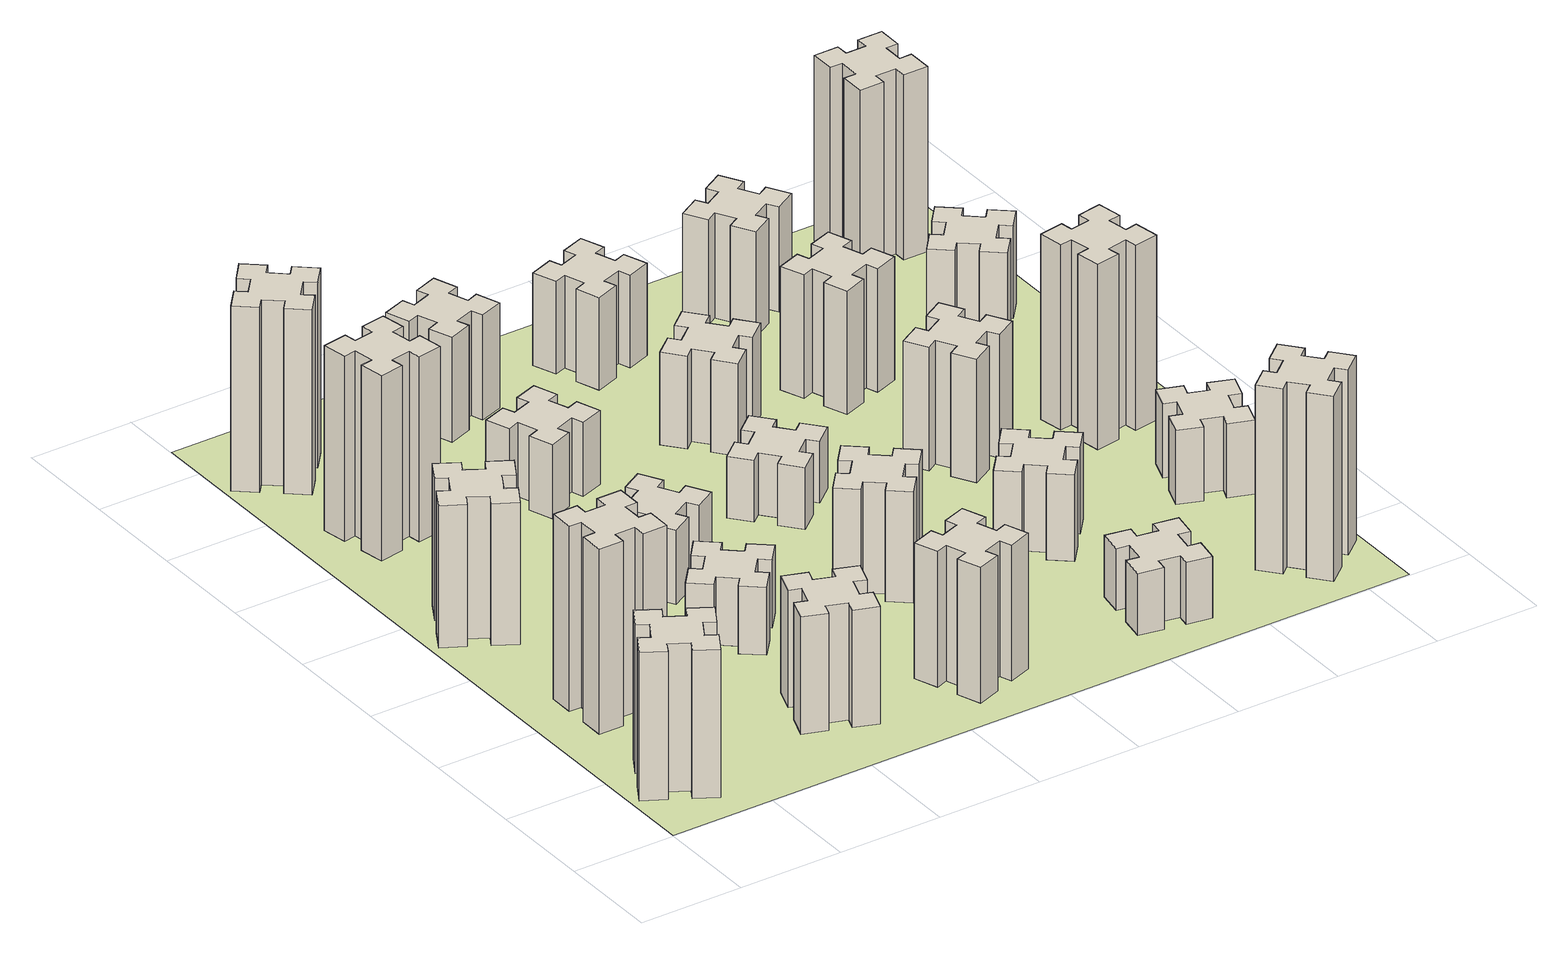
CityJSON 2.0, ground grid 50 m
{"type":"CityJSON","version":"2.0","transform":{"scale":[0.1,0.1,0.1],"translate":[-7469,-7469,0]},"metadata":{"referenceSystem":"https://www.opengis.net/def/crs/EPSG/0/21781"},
"CityObjects":{
"building1":{"type":"Building","attributes":{"class":"1000","function":"1000","usage":"1000","yearOfConstruction":2016,"roofType":"1000","measuredHeight":72,"storeysAboveGround":30,"storeysBelowGround":0},"geometry":[{"type":"Solid","lod":"1","boundaries":[[[[0,1,2,3,4,5,6,7,8,9,10,11,12,13,14,15,16,17,18,19]],[[17,16,20,21]],[[16,15,22,20]],[[15,14,23,22]],[[14,13,24,23]],[[13,12,25,24]],[[12,11,26,25]],[[11,10,27,26]],[[10,9,28,27]],[[9,8,29,28]],[[8,7,30,29]],[[7,6,31,30]],[[6,5,32,31]],[[5,4,33,32]],[[4,3,34,33]],[[3,2,35,34]],[[2,1,36,35]],[[1,0,37,36]],[[0,19,38,37]],[[19,18,39,38]],[[18,17,21,39]],[[24,25,26,27,28,29,30,31,32,33,34,35,36,37,38,39,21,20,22,23]]]]}]},
"building2":{"type":"Building","attributes":{"class":"1000","function":"1000","usage":"1000","yearOfConstruction":2016,"roofType":"1000","measuredHeight":90,"storeysAboveGround":30,"storeysBelowGround":0},"geometry":[{"type":"Solid","lod":"1","boundaries":[[[[40,41,42,43,44,45,46,47,48,49,50,51,52,53,54,55,56,57,58,59]],[[57,56,60,61]],[[56,55,62,60]],[[55,54,63,62]],[[54,53,64,63]],[[53,52,65,64]],[[52,51,66,65]],[[51,50,67,66]],[[50,49,68,67]],[[49,48,69,68]],[[48,47,70,69]],[[47,46,71,70]],[[46,45,72,71]],[[45,44,73,72]],[[44,43,74,73]],[[43,42,75,74]],[[42,41,76,75]],[[41,40,77,76]],[[40,59,78,77]],[[59,58,79,78]],[[58,57,61,79]],[[64,65,66,67,68,69,70,71,72,73,74,75,76,77,78,79,61,60,62,63]]]]}]},
"building3":{"type":"Building","attributes":{"class":"1000","function":"1000","usage":"1000","yearOfConstruction":2016,"roofType":"1000","measuredHeight":69,"storeysAboveGround":30,"storeysBelowGround":0},"geometry":[{"type":"Solid","lod":"1","boundaries":[[[[80,81,82,83,84,85,86,87,88,89,90,91,92,93,94,95,96,97,98,99]],[[97,96,100,101]],[[96,95,102,100]],[[95,94,103,102]],[[94,93,104,103]],[[93,92,105,104]],[[92,91,106,105]],[[91,90,107,106]],[[90,89,108,107]],[[89,88,109,108]],[[88,87,110,109]],[[87,86,111,110]],[[86,85,112,111]],[[85,84,113,112]],[[84,83,114,113]],[[83,82,115,114]],[[82,81,116,115]],[[81,80,117,116]],[[80,99,118,117]],[[99,98,119,118]],[[98,97,101,119]],[[104,105,106,107,108,109,110,111,112,113,114,115,116,117,118,119,101,100,102,103]]]]}]},
"building4":{"type":"Building","attributes":{"class":"1000","function":"1000","usage":"1000","yearOfConstruction":2016,"roofType":"1000","measuredHeight":90,"storeysAboveGround":30,"storeysBelowGround":0},"geometry":[{"type":"Solid","lod":"1","boundaries":[[[[120,121,122,123,124,125,126,127,128,129,130,131,132,133,134,135,136,137,138,139]],[[137,136,140,141]],[[136,135,142,140]],[[135,134,143,142]],[[134,133,144,143]],[[133,132,145,144]],[[132,131,146,145]],[[131,130,147,146]],[[130,129,148,147]],[[129,128,149,148]],[[128,127,150,149]],[[127,126,151,150]],[[126,125,152,151]],[[125,124,153,152]],[[124,123,154,153]],[[123,122,155,154]],[[122,121,156,155]],[[121,120,157,156]],[[120,139,158,157]],[[139,138,159,158]],[[138,137,141,159]],[[144,145,146,147,148,149,150,151,152,153,154,155,156,157,158,159,141,140,142,143]]]]}]},
"building5":{"type":"Building","attributes":{"class":"1000","function":"1000","usage":"1000","yearOfConstruction":2016,"roofType":"1000","measuredHeight":57,"storeysAboveGround":30,"storeysBelowGround":0},"geometry":[{"type":"Solid","lod":"1","boundaries":[[[[160,161,162,163,164,165,166,167,168,169,170,171,172,173,174,175,176,177,178,179]],[[177,176,180,181]],[[176,175,182,180]],[[175,174,183,182]],[[174,173,184,183]],[[173,172,185,184]],[[172,171,186,185]],[[171,170,187,186]],[[170,169,188,187]],[[169,168,189,188]],[[168,167,190,189]],[[167,166,191,190]],[[166,165,192,191]],[[165,164,193,192]],[[164,163,194,193]],[[163,162,195,194]],[[162,161,196,195]],[[161,160,197,196]],[[160,179,198,197]],[[179,178,199,198]],[[178,177,181,199]],[[184,185,186,187,188,189,190,191,192,193,194,195,196,197,198,199,181,180,182,183]]]]}]},
"building6":{"type":"Building","attributes":{"class":"1000","function":"1000","usage":"1000","yearOfConstruction":2016,"roofType":"1000","measuredHeight":90,"storeysAboveGround":30,"storeysBelowGround":0},"geometry":[{"type":"Solid","lod":"1","boundaries":[[[[200,201,202,203,204,205,206,207,208,209,210,211,212,213,214,215,216,217,218,219]],[[217,216,220,221]],[[216,215,222,220]],[[215,214,223,222]],[[214,213,224,223]],[[213,212,225,224]],[[212,211,226,225]],[[211,210,227,226]],[[210,209,228,227]],[[209,208,229,228]],[[208,207,230,229]],[[207,206,231,230]],[[206,205,232,231]],[[205,204,233,232]],[[204,203,234,233]],[[203,202,235,234]],[[202,201,236,235]],[[201,200,237,236]],[[200,219,238,237]],[[219,218,239,238]],[[218,217,221,239]],[[224,225,226,227,228,229,230,231,232,233,234,235,236,237,238,239,221,220,222,223]]]]}]},
"building7":{"type":"Building","attributes":{"class":"1000","function":"1000","usage":"1000","yearOfConstruction":2016,"roofType":"1000","measuredHeight":33,"storeysAboveGround":30,"storeysBelowGround":0},"geometry":[{"type":"Solid","lod":"1","boundaries":[[[[240,241,242,243,244,245,246,247,248,249,250,251,252,253,254,255,256,257,258,259]],[[257,256,260,261]],[[256,255,262,260]],[[255,254,263,262]],[[254,253,264,263]],[[253,252,265,264]],[[252,251,266,265]],[[251,250,267,266]],[[250,249,268,267]],[[249,248,269,268]],[[248,247,270,269]],[[247,246,271,270]],[[246,245,272,271]],[[245,244,273,272]],[[244,243,274,273]],[[243,242,275,274]],[[242,241,276,275]],[[241,240,277,276]],[[240,259,278,277]],[[259,258,279,278]],[[258,257,261,279]],[[264,265,266,267,268,269,270,271,272,273,274,275,276,277,278,279,261,260,262,263]]]]}]},
"building8":{"type":"Building","attributes":{"class":"1000","function":"1000","usage":"1000","yearOfConstruction":2016,"roofType":"1000","measuredHeight":36,"storeysAboveGround":30,"storeysBelowGround":0},"geometry":[{"type":"Solid","lod":"1","boundaries":[[[[280,281,282,283,284,285,286,287,288,289,290,291,292,293,294,295,296,297,298,299]],[[297,296,300,301]],[[296,295,302,300]],[[295,294,303,302]],[[294,293,304,303]],[[293,292,305,304]],[[292,291,306,305]],[[291,290,307,306]],[[290,289,308,307]],[[289,288,309,308]],[[288,287,310,309]],[[287,286,311,310]],[[286,285,312,311]],[[285,284,313,312]],[[284,283,314,313]],[[283,282,315,314]],[[282,281,316,315]],[[281,280,317,316]],[[280,299,318,317]],[[299,298,319,318]],[[298,297,301,319]],[[304,305,306,307,308,309,310,311,312,313,314,315,316,317,318,319,301,300,302,303]]]]}]},
"building9":{"type":"Building","attributes":{"class":"1000","function":"1000","usage":"1000","yearOfConstruction":2016,"roofType":"1000","measuredHeight":66,"storeysAboveGround":30,"storeysBelowGround":0},"geometry":[{"type":"Solid","lod":"1","boundaries":[[[[320,321,322,323,324,325,326,327,328,329,330,331,332,333,334,335,336,337,338,339]],[[337,336,340,341]],[[336,335,342,340]],[[335,334,343,342]],[[334,333,344,343]],[[333,332,345,344]],[[332,331,346,345]],[[331,330,347,346]],[[330,329,348,347]],[[329,328,349,348]],[[328,327,350,349]],[[327,326,351,350]],[[326,325,352,351]],[[325,324,353,352]],[[324,323,354,353]],[[323,322,355,354]],[[322,321,356,355]],[[321,320,357,356]],[[320,339,358,357]],[[339,338,359,358]],[[338,337,341,359]],[[344,345,346,347,348,349,350,351,352,353,354,355,356,357,358,359,341,340,342,343]]]]}]},
"building10":{"type":"Building","attributes":{"class":"1000","function":"1000","usage":"1000","yearOfConstruction":2016,"roofType":"1000","measuredHeight":36,"storeysAboveGround":30,"storeysBelowGround":0},"geometry":[{"type":"Solid","lod":"1","boundaries":[[[[360,361,362,363,364,365,366,367,368,369,370,371,372,373,374,375,376,377,378,379]],[[377,376,380,381]],[[376,375,382,380]],[[375,374,383,382]],[[374,373,384,383]],[[373,372,385,384]],[[372,371,386,385]],[[371,370,387,386]],[[370,369,388,387]],[[369,368,389,388]],[[368,367,390,389]],[[367,366,391,390]],[[366,365,392,391]],[[365,364,393,392]],[[364,363,394,393]],[[363,362,395,394]],[[362,361,396,395]],[[361,360,397,396]],[[360,379,398,397]],[[379,378,399,398]],[[378,377,381,399]],[[384,385,386,387,388,389,390,391,392,393,394,395,396,397,398,399,381,380,382,383]]]]}]},
"building11":{"type":"Building","attributes":{"class":"1000","function":"1000","usage":"1000","yearOfConstruction":2016,"roofType":"1000","measuredHeight":51,"storeysAboveGround":30,"storeysBelowGround":0},"geometry":[{"type":"Solid","lod":"1","boundaries":[[[[400,401,402,403,404,405,406,407,408,409,410,411,412,413,414,415,416,417,418,419]],[[417,416,420,421]],[[416,415,422,420]],[[415,414,423,422]],[[414,413,424,423]],[[413,412,425,424]],[[412,411,426,425]],[[411,410,427,426]],[[410,409,428,427]],[[409,408,429,428]],[[408,407,430,429]],[[407,406,431,430]],[[406,405,432,431]],[[405,404,433,432]],[[404,403,434,433]],[[403,402,435,434]],[[402,401,436,435]],[[401,400,437,436]],[[400,419,438,437]],[[419,418,439,438]],[[418,417,421,439]],[[424,425,426,427,428,429,430,431,432,433,434,435,436,437,438,439,421,420,422,423]]]]}]},
"building12":{"type":"Building","attributes":{"class":"1000","function":"1000","usage":"1000","yearOfConstruction":2016,"roofType":"1000","measuredHeight":54,"storeysAboveGround":30,"storeysBelowGround":0},"geometry":[{"type":"Solid","lod":"1","boundaries":[[[[440,441,442,443,444,445,446,447,448,449,450,451,452,453,454,455,456,457,458,459]],[[457,456,460,461]],[[456,455,462,460]],[[455,454,463,462]],[[454,453,464,463]],[[453,452,465,464]],[[452,451,466,465]],[[451,450,467,466]],[[450,449,468,467]],[[449,448,469,468]],[[448,447,470,469]],[[447,446,471,470]],[[446,445,472,471]],[[445,444,473,472]],[[444,443,474,473]],[[443,442,475,474]],[[442,441,476,475]],[[441,440,477,476]],[[440,459,478,477]],[[459,458,479,478]],[[458,457,461,479]],[[464,465,466,467,468,469,470,471,472,473,474,475,476,477,478,479,461,460,462,463]]]]}]},
"building13":{"type":"Building","attributes":{"class":"1000","function":"1000","usage":"1000","yearOfConstruction":2016,"roofType":"1000","measuredHeight":30,"storeysAboveGround":30,"storeysBelowGround":0},"geometry":[{"type":"Solid","lod":"1","boundaries":[[[[480,481,482,483,484,485,486,487,488,489,490,491,492,493,494,495,496,497,498,499]],[[497,496,500,501]],[[496,495,502,500]],[[495,494,503,502]],[[494,493,504,503]],[[493,492,505,504]],[[492,491,506,505]],[[491,490,507,506]],[[490,489,508,507]],[[489,488,509,508]],[[488,487,510,509]],[[487,486,511,510]],[[486,485,512,511]],[[485,484,513,512]],[[484,483,514,513]],[[483,482,515,514]],[[482,481,516,515]],[[481,480,517,516]],[[480,499,518,517]],[[499,498,519,518]],[[498,497,501,519]],[[504,505,506,507,508,509,510,511,512,513,514,515,516,517,518,519,501,500,502,503]]]]}]},
"building14":{"type":"Building","attributes":{"class":"1000","function":"1000","usage":"1000","yearOfConstruction":2016,"roofType":"1000","measuredHeight":45,"storeysAboveGround":30,"storeysBelowGround":0},"geometry":[{"type":"Solid","lod":"1","boundaries":[[[[520,521,522,523,524,525,526,527,528,529,530,531,532,533,534,535,536,537,538,539]],[[537,536,540,541]],[[536,535,542,540]],[[535,534,543,542]],[[534,533,544,543]],[[533,532,545,544]],[[532,531,546,545]],[[531,530,547,546]],[[530,529,548,547]],[[529,528,549,548]],[[528,527,550,549]],[[527,526,551,550]],[[526,525,552,551]],[[525,524,553,552]],[[524,523,554,553]],[[523,522,555,554]],[[522,521,556,555]],[[521,520,557,556]],[[520,539,558,557]],[[539,538,559,558]],[[538,537,541,559]],[[544,545,546,547,548,549,550,551,552,553,554,555,556,557,558,559,541,540,542,543]]]]}]},
"building15":{"type":"Building","attributes":{"class":"1000","function":"1000","usage":"1000","yearOfConstruction":2016,"roofType":"1000","measuredHeight":30,"storeysAboveGround":30,"storeysBelowGround":0},"geometry":[{"type":"Solid","lod":"1","boundaries":[[[[560,561,562,563,564,565,566,567,568,569,570,571,572,573,574,575,576,577,578,579]],[[577,576,580,581]],[[576,575,582,580]],[[575,574,583,582]],[[574,573,584,583]],[[573,572,585,584]],[[572,571,586,585]],[[571,570,587,586]],[[570,569,588,587]],[[569,568,589,588]],[[568,567,590,589]],[[567,566,591,590]],[[566,565,592,591]],[[565,564,593,592]],[[564,563,594,593]],[[563,562,595,594]],[[562,561,596,595]],[[561,560,597,596]],[[560,579,598,597]],[[579,578,599,598]],[[578,577,581,599]],[[584,585,586,587,588,589,590,591,592,593,594,595,596,597,598,599,581,580,582,583]]]]}]},
"building16":{"type":"Building","attributes":{"class":"1000","function":"1000","usage":"1000","yearOfConstruction":2016,"roofType":"1000","measuredHeight":45,"storeysAboveGround":30,"storeysBelowGround":0},"geometry":[{"type":"Solid","lod":"1","boundaries":[[[[600,601,602,603,604,605,606,607,608,609,610,611,612,613,614,615,616,617,618,619]],[[617,616,620,621]],[[616,615,622,620]],[[615,614,623,622]],[[614,613,624,623]],[[613,612,625,624]],[[612,611,626,625]],[[611,610,627,626]],[[610,609,628,627]],[[609,608,629,628]],[[608,607,630,629]],[[607,606,631,630]],[[606,605,632,631]],[[605,604,633,632]],[[604,603,634,633]],[[603,602,635,634]],[[602,601,636,635]],[[601,600,637,636]],[[600,619,638,637]],[[619,618,639,638]],[[618,617,621,639]],[[624,625,626,627,628,629,630,631,632,633,634,635,636,637,638,639,621,620,622,623]]]]}]},
"building17":{"type":"Building","attributes":{"class":"1000","function":"1000","usage":"1000","yearOfConstruction":2016,"roofType":"1000","measuredHeight":42,"storeysAboveGround":30,"storeysBelowGround":0},"geometry":[{"type":"Solid","lod":"1","boundaries":[[[[640,641,642,643,644,645,646,647,648,649,650,651,652,653,654,655,656,657,658,659]],[[657,656,660,661]],[[656,655,662,660]],[[655,654,663,662]],[[654,653,664,663]],[[653,652,665,664]],[[652,651,666,665]],[[651,650,667,666]],[[650,649,668,667]],[[649,648,669,668]],[[648,647,670,669]],[[647,646,671,670]],[[646,645,672,671]],[[645,644,673,672]],[[644,643,674,673]],[[643,642,675,674]],[[642,641,676,675]],[[641,640,677,676]],[[640,659,678,677]],[[659,658,679,678]],[[658,657,661,679]],[[664,665,666,667,668,669,670,671,672,673,674,675,676,677,678,679,661,660,662,663]]]]}]},
"building18":{"type":"Building","attributes":{"class":"1000","function":"1000","usage":"1000","yearOfConstruction":2016,"roofType":"1000","measuredHeight":60,"storeysAboveGround":30,"storeysBelowGround":0},"geometry":[{"type":"Solid","lod":"1","boundaries":[[[[680,681,682,683,684,685,686,687,688,689,690,691,692,693,694,695,696,697,698,699]],[[697,696,700,701]],[[696,695,702,700]],[[695,694,703,702]],[[694,693,704,703]],[[693,692,705,704]],[[692,691,706,705]],[[691,690,707,706]],[[690,689,708,707]],[[689,688,709,708]],[[688,687,710,709]],[[687,686,711,710]],[[686,685,712,711]],[[685,684,713,712]],[[684,683,714,713]],[[683,682,715,714]],[[682,681,716,715]],[[681,680,717,716]],[[680,699,718,717]],[[699,698,719,718]],[[698,697,701,719]],[[704,705,706,707,708,709,710,711,712,713,714,715,716,717,718,719,701,700,702,703]]]]}]},
"building19":{"type":"Building","attributes":{"class":"1000","function":"1000","usage":"1000","yearOfConstruction":2016,"roofType":"1000","measuredHeight":60,"storeysAboveGround":30,"storeysBelowGround":0},"geometry":[{"type":"Solid","lod":"1","boundaries":[[[[720,721,722,723,724,725,726,727,728,729,730,731,732,733,734,735,736,737,738,739]],[[737,736,740,741]],[[736,735,742,740]],[[735,734,743,742]],[[734,733,744,743]],[[733,732,745,744]],[[732,731,746,745]],[[731,730,747,746]],[[730,729,748,747]],[[729,728,749,748]],[[728,727,750,749]],[[727,726,751,750]],[[726,725,752,751]],[[725,724,753,752]],[[724,723,754,753]],[[723,722,755,754]],[[722,721,756,755]],[[721,720,757,756]],[[720,739,758,757]],[[739,738,759,758]],[[738,737,741,759]],[[744,745,746,747,748,749,750,751,752,753,754,755,756,757,758,759,741,740,742,743]]]]}]},
"building20":{"type":"Building","attributes":{"class":"1000","function":"1000","usage":"1000","yearOfConstruction":2016,"roofType":"1000","measuredHeight":90,"storeysAboveGround":30,"storeysBelowGround":0},"geometry":[{"type":"Solid","lod":"1","boundaries":[[[[760,761,762,763,764,765,766,767,768,769,770,771,772,773,774,775,776,777,778,779]],[[777,776,780,781]],[[776,775,782,780]],[[775,774,783,782]],[[774,773,784,783]],[[773,772,785,784]],[[772,771,786,785]],[[771,770,787,786]],[[770,769,788,787]],[[769,768,789,788]],[[768,767,790,789]],[[767,766,791,790]],[[766,765,792,791]],[[765,764,793,792]],[[764,763,794,793]],[[763,762,795,794]],[[762,761,796,795]],[[761,760,797,796]],[[760,779,798,797]],[[779,778,799,798]],[[778,777,781,799]],[[784,785,786,787,788,789,790,791,792,793,794,795,796,797,798,799,781,780,782,783]]]]}]},
"building21":{"type":"Building","attributes":{"class":"1000","function":"1000","usage":"1000","yearOfConstruction":2016,"roofType":"1000","measuredHeight":51,"storeysAboveGround":30,"storeysBelowGround":0},"geometry":[{"type":"Solid","lod":"1","boundaries":[[[[800,801,802,803,804,805,806,807,808,809,810,811,812,813,814,815,816,817,818,819]],[[817,816,820,821]],[[816,815,822,820]],[[815,814,823,822]],[[814,813,824,823]],[[813,812,825,824]],[[812,811,826,825]],[[811,810,827,826]],[[810,809,828,827]],[[809,808,829,828]],[[808,807,830,829]],[[807,806,831,830]],[[806,805,832,831]],[[805,804,833,832]],[[804,803,834,833]],[[803,802,835,834]],[[802,801,836,835]],[[801,800,837,836]],[[800,819,838,837]],[[819,818,839,838]],[[818,817,821,839]],[[824,825,826,827,828,829,830,831,832,833,834,835,836,837,838,839,821,820,822,823]]]]}]},
"building22":{"type":"Building","attributes":{"class":"1000","function":"1000","usage":"1000","yearOfConstruction":2016,"roofType":"1000","measuredHeight":36,"storeysAboveGround":30,"storeysBelowGround":0},"geometry":[{"type":"Solid","lod":"1","boundaries":[[[[840,841,842,843,844,845,846,847,848,849,850,851,852,853,854,855,856,857,858,859]],[[857,856,860,861]],[[856,855,862,860]],[[855,854,863,862]],[[854,853,864,863]],[[853,852,865,864]],[[852,851,866,865]],[[851,850,867,866]],[[850,849,868,867]],[[849,848,869,868]],[[848,847,870,869]],[[847,846,871,870]],[[846,845,872,871]],[[845,844,873,872]],[[844,843,874,873]],[[843,842,875,874]],[[842,841,876,875]],[[841,840,877,876]],[[840,859,878,877]],[[859,858,879,878]],[[858,857,861,879]],[[864,865,866,867,868,869,870,871,872,873,874,875,876,877,878,879,861,860,862,863]]]]}]},
"building23":{"type":"Building","attributes":{"class":"1000","function":"1000","usage":"1000","yearOfConstruction":2016,"roofType":"1000","measuredHeight":90,"storeysAboveGround":30,"storeysBelowGround":0},"geometry":[{"type":"Solid","lod":"1","boundaries":[[[[880,881,882,883,884,885,886,887,888,889,890,891,892,893,894,895,896,897,898,899]],[[897,896,900,901]],[[896,895,902,900]],[[895,894,903,902]],[[894,893,904,903]],[[893,892,905,904]],[[892,891,906,905]],[[891,890,907,906]],[[890,889,908,907]],[[889,888,909,908]],[[888,887,910,909]],[[887,886,911,910]],[[886,885,912,911]],[[885,884,913,912]],[[884,883,914,913]],[[883,882,915,914]],[[882,881,916,915]],[[881,880,917,916]],[[880,899,918,917]],[[899,898,919,918]],[[898,897,901,919]],[[904,905,906,907,908,909,910,911,912,913,914,915,916,917,918,919,901,900,902,903]]]]}]},
"building24":{"type":"Building","attributes":{"class":"1000","function":"1000","usage":"1000","yearOfConstruction":2016,"roofType":"1000","measuredHeight":45,"storeysAboveGround":30,"storeysBelowGround":0},"geometry":[{"type":"Solid","lod":"1","boundaries":[[[[920,921,922,923,924,925,926,927,928,929,930,931,932,933,934,935,936,937,938,939]],[[937,936,940,941]],[[936,935,942,940]],[[935,934,943,942]],[[934,933,944,943]],[[933,932,945,944]],[[932,931,946,945]],[[931,930,947,946]],[[930,929,948,947]],[[929,928,949,948]],[[928,927,950,949]],[[927,926,951,950]],[[926,925,952,951]],[[925,924,953,952]],[[924,923,954,953]],[[923,922,955,954]],[[922,921,956,955]],[[921,920,957,956]],[[920,939,958,957]],[[939,938,959,958]],[[938,937,941,959]],[[944,945,946,947,948,949,950,951,952,953,954,955,956,957,958,959,941,940,942,943]]]]}]},
"building25":{"type":"Building","attributes":{"class":"1000","function":"1000","usage":"1000","yearOfConstruction":2016,"roofType":"1000","measuredHeight":90,"storeysAboveGround":30,"storeysBelowGround":0},"geometry":[{"type":"Solid","lod":"1","boundaries":[[[[960,961,962,963,964,965,966,967,968,969,970,971,972,973,974,975,976,977,978,979]],[[977,976,980,981]],[[976,975,982,980]],[[975,974,983,982]],[[974,973,984,983]],[[973,972,985,984]],[[972,971,986,985]],[[971,970,987,986]],[[970,969,988,987]],[[969,968,989,988]],[[968,967,990,989]],[[967,966,991,990]],[[966,965,992,991]],[[965,964,993,992]],[[964,963,994,993]],[[963,962,995,994]],[[962,961,996,995]],[[961,960,997,996]],[[960,979,998,997]],[[979,978,999,998]],[[978,977,981,999]],[[984,985,986,987,988,989,990,991,992,993,994,995,996,997,998,999,981,980,982,983]]]]}]},
"landuse1":{"type":"LandUse","attributes":{"name":"plot1","function":"1010"},"geometry":[{"type":"MultiSurface","lod":"1","boundaries":[[[1000,1001,1002,1003]]]}]}
},
"vertices":[
[177,305,0],[264,255,0],[234,203,0],[338,143,0],[398,247,0],[346,277,0],[396,364,0],[448,334,0],[508,438,0],[404,498,0],[374,446,0],[287,496,0],[317,548,0],[213,608,0],[153,504,0],[205,474,0],[155,387,0],[103,417,0],[43,313,0],[147,253,0],[155,387,720],[103,417,720],[205,474,720],[153,504,720],[213,608,720],[317,548,720],[287,496,720],[374,446,720],[404,498,720],[508,438,720],[448,334,720],[396,364,720],[346,277,720],[398,247,720],[338,143,720],[234,203,720],[264,255,720],[177,305,720],[147,253,720],[43,313,720],
[265,1065,0],[265,965,0],[205,965,0],[205,845,0],[325,845,0],[325,905,0],[425,905,0],[425,845,0],[545,845,0],[545,965,0],[485,965,0],[485,1065,0],[545,1065,0],[545,1185,0],[425,1185,0],[425,1125,0],[325,1125,0],[325,1185,0],[205,1185,0],[205,1065,0],[325,1125,900],[325,1185,900],[425,1125,900],[425,1185,900],[545,1185,900],[545,1065,900],[485,1065,900],[485,965,900],[545,965,900],[545,845,900],[425,845,900],[425,905,900],[325,905,900],[325,845,900],[205,845,900],[205,965,900],[265,965,900],[265,1065,900],[205,1065,900],[205,1185,900],
[374,1926,0],[287,1976,0],[317,2028,0],[213,2088,0],[153,1984,0],[205,1954,0],[155,1867,0],[103,1897,0],[43,1793,0],[147,1733,0],[177,1785,0],[264,1735,0],[234,1683,0],[338,1623,0],[398,1727,0],[346,1757,0],[396,1844,0],[448,1814,0],[508,1918,0],[404,1978,0],[396,1844,690],[448,1814,690],[346,1757,690],[398,1727,690],[338,1623,690],[234,1683,690],[264,1735,690],[177,1785,690],[147,1733,690],[43,1793,690],[103,1897,690],[155,1867,690],[205,1954,690],[153,1984,690],[213,2088,690],[317,2028,690],[287,1976,690],[374,1926,690],[404,1978,690],[508,1918,690],
[405,2812,0],[307,2795,0],[297,2854,0],[178,2833,0],[199,2715,0],[258,2725,0],[276,2627,0],[217,2617,0],[237,2498,0],[356,2519,0],[345,2578,0],[444,2596,0],[454,2537,0],[572,2557,0],[551,2676,0],[492,2665,0],[475,2764,0],[534,2774,0],[513,2892,0],[395,2871,0],[475,2764,900],[534,2774,900],[492,2665,900],[551,2676,900],[572,2557,900],[454,2537,900],[444,2596,900],[345,2578,900],[356,2519,900],[237,2498,900],[217,2617,900],[276,2627,900],[258,2725,900],[199,2715,900],[178,2833,900],[297,2854,900],[307,2795,900],[405,2812,900],[395,2871,900],[513,2892,900],
[1202,391,0],[1236,485,0],[1292,464,0],[1333,577,0],[1220,618,0],[1200,562,0],[1106,596,0],[1127,652,0],[1014,693,0],[973,580,0],[1029,560,0],[995,466,0],[939,487,0],[897,374,0],[1010,333,0],[1031,389,0],[1125,355,0],[1104,299,0],[1217,257,0],[1258,370,0],[1125,355,570],[1104,299,570],[1031,389,570],[1010,333,570],[897,374,570],[939,487,570],[995,466,570],[1029,560,570],[973,580,570],[1014,693,570],[1127,652,570],[1106,596,570],[1200,562,570],[1220,618,570],[1333,577,570],[1292,464,570],[1236,485,570],[1202,391,570],[1258,370,570],[1217,257,570],
[384,3387,0],[308,3452,0],[346,3498,0],[254,3575,0],[177,3483,0],[223,3444,0],[159,3368,0],[113,3406,0],[36,3314,0],[128,3237,0],[166,3283,0],[243,3219,0],[204,3173,0],[296,3096,0],[373,3188,0],[327,3226,0],[392,3303,0],[438,3264,0],[515,3356,0],[423,3433,0],[392,3303,900],[438,3264,900],[327,3226,900],[373,3188,900],[296,3096,900],[204,3173,900],[243,3219,900],[166,3283,900],[128,3237,900],[36,3314,900],[113,3406,900],[159,3368,900],[223,3444,900],[177,3483,900],[254,3575,900],[346,3498,900],[308,3452,900],[384,3387,900],[423,3433,900],[515,3356,900],
[1224,1267,0],[1148,1332,0],[1186,1378,0],[1094,1455,0],[1017,1363,0],[1063,1324,0],[999,1248,0],[953,1286,0],[876,1194,0],[968,1117,0],[1006,1163,0],[1083,1099,0],[1044,1053,0],[1136,976,0],[1213,1068,0],[1167,1106,0],[1232,1183,0],[1278,1144,0],[1355,1236,0],[1263,1313,0],[1232,1183,330],[1278,1144,330],[1167,1106,330],[1213,1068,330],[1136,976,330],[1044,1053,330],[1083,1099,330],[1006,1163,330],[968,1117,330],[876,1194,330],[953,1286,330],[999,1248,330],[1063,1324,330],[1017,1363,330],[1094,1455,330],[1186,1378,330],[1148,1332,330],[1224,1267,330],[1263,1313,330],[1355,1236,330],
[995,1744,0],[1045,1657,0],[993,1627,0],[1053,1523,0],[1157,1583,0],[1127,1635,0],[1214,1685,0],[1244,1633,0],[1348,1693,0],[1288,1797,0],[1236,1767,0],[1186,1854,0],[1238,1884,0],[1178,1988,0],[1074,1928,0],[1104,1876,0],[1017,1826,0],[987,1878,0],[883,1818,0],[943,1714,0],[1017,1826,360],[987,1878,360],[1104,1876,360],[1074,1928,360],[1178,1988,360],[1238,1884,360],[1186,1854,360],[1236,1767,360],[1288,1797,360],[1348,1693,360],[1244,1633,360],[1214,1685,360],[1127,1635,360],[1157,1583,360],[1053,1523,360],[993,1627,360],[1045,1657,360],[995,1744,360],[943,1714,360],[883,1818,360],
[1765,496,0],[1671,462,0],[1650,518,0],[1537,477,0],[1579,364,0],[1635,385,0],[1669,291,0],[1613,270,0],[1654,157,0],[1767,199,0],[1746,255,0],[1840,289,0],[1860,233,0],[1973,274,0],[1932,387,0],[1876,366,0],[1842,460,0],[1898,480,0],[1857,593,0],[1744,552,0],[1842,460,660],[1898,480,660],[1876,366,660],[1932,387,660],[1973,274,660],[1860,233,660],[1840,289,660],[1746,255,660],[1767,199,660],[1654,157,660],[1613,270,660],[1669,291,660],[1635,385,660],[1579,364,660],[1537,477,660],[1650,518,660],[1671,462,660],[1765,496,660],[1744,552,660],[1857,593,660],
[1125,2716,0],[1031,2682,0],[1010,2738,0],[897,2697,0],[939,2584,0],[995,2605,0],[1029,2511,0],[973,2490,0],[1014,2377,0],[1127,2419,0],[1106,2475,0],[1200,2509,0],[1220,2453,0],[1333,2494,0],[1292,2607,0],[1236,2586,0],[1202,2680,0],[1258,2700,0],[1217,2813,0],[1104,2772,0],[1202,2680,360],[1258,2700,360],[1236,2586,360],[1292,2607,360],[1333,2494,360],[1220,2453,360],[1200,2509,360],[1106,2475,360],[1127,2419,360],[1014,2377,360],[973,2490,360],[1029,2511,360],[995,2605,360],[939,2584,360],[897,2697,360],[1010,2738,360],[1031,2682,360],[1125,2716,360],[1104,2772,360],[1217,2813,360],
[1125,3456,0],[1031,3422,0],[1010,3478,0],[897,3437,0],[939,3324,0],[995,3345,0],[1029,3251,0],[973,3230,0],[1014,3117,0],[1127,3159,0],[1106,3215,0],[1200,3249,0],[1220,3193,0],[1333,3234,0],[1292,3347,0],[1236,3326,0],[1202,3420,0],[1258,3440,0],[1217,3553,0],[1104,3512,0],[1202,3420,510],[1258,3440,510],[1236,3326,510],[1292,3347,510],[1333,3234,510],[1220,3193,510],[1200,3249,510],[1106,3215,510],[1127,3159,510],[1014,3117,510],[973,3230,510],[1029,3251,510],[995,3345,510],[939,3324,510],[897,3437,510],[1010,3478,510],[1031,3422,510],[1125,3456,510],[1104,3512,510],[1217,3553,510],
[1746,1163,0],[1823,1099,0],[1784,1053,0],[1876,976,0],[1953,1068,0],[1907,1106,0],[1972,1183,0],[2018,1144,0],[2095,1236,0],[2003,1313,0],[1964,1267,0],[1888,1332,0],[1926,1378,0],[1834,1455,0],[1757,1363,0],[1803,1324,0],[1739,1248,0],[1693,1286,0],[1616,1194,0],[1708,1117,0],[1739,1248,540],[1693,1286,540],[1803,1324,540],[1757,1363,540],[1834,1455,540],[1926,1378,540],[1888,1332,540],[1964,1267,540],[2003,1313,540],[2095,1236,540],[2018,1144,540],[1972,1183,540],[1907,1106,540],[1953,1068,540],[1876,976,540],[1784,1053,540],[1823,1099,540],[1746,1163,540],[1708,1117,540],[1616,1194,540],
[1972,1988,0],[1907,2064,0],[1953,2103,0],[1876,2195,0],[1784,2118,0],[1823,2072,0],[1746,2007,0],[1708,2053,0],[1616,1976,0],[1693,1884,0],[1739,1923,0],[1803,1846,0],[1757,1808,0],[1834,1716,0],[1926,1793,0],[1888,1839,0],[1964,1903,0],[2003,1857,0],[2095,1934,0],[2018,2026,0],[1964,1903,300],[2003,1857,300],[1888,1839,300],[1926,1793,300],[1834,1716,300],[1757,1808,300],[1803,1846,300],[1739,1923,300],[1693,1884,300],[1616,1976,300],[1708,2053,300],[1746,2007,300],[1823,2072,300],[1784,2118,300],[1876,2195,300],[1953,2103,300],[1907,2064,300],[1972,1988,300],[2018,2026,300],[2095,1934,300],
[1988,2479,0],[2064,2543,0],[2103,2497,0],[2195,2574,0],[2118,2666,0],[2072,2628,0],[2007,2704,0],[2053,2743,0],[1976,2835,0],[1884,2758,0],[1923,2712,0],[1846,2647,0],[1808,2693,0],[1716,2616,0],[1793,2524,0],[1839,2563,0],[1903,2486,0],[1857,2448,0],[1934,2356,0],[2026,2433,0],[1903,2486,450],[1857,2448,450],[1839,2563,450],[1793,2524,450],[1716,2616,450],[1808,2693,450],[1846,2647,450],[1923,2712,450],[1884,2758,450],[1976,2835,450],[2053,2743,450],[2007,2704,450],[2072,2628,450],[2118,2666,450],[2195,2574,450],[2103,2497,450],[2064,2543,450],[1988,2479,450],[2026,2433,450],[1934,2356,450],
[2596,444,0],[2578,345,0],[2519,356,0],[2498,237,0],[2617,217,0],[2627,276,0],[2725,258,0],[2715,199,0],[2833,178,0],[2854,297,0],[2795,307,0],[2812,405,0],[2871,395,0],[2892,513,0],[2774,534,0],[2764,475,0],[2665,492,0],[2676,551,0],[2557,572,0],[2537,454,0],[2665,492,300],[2676,551,300],[2764,475,300],[2774,534,300],[2892,513,300],[2871,395,300],[2812,405,300],[2795,307,300],[2854,297,300],[2833,178,300],[2715,199,300],[2725,258,300],[2627,276,300],[2617,217,300],[2498,237,300],[2519,356,300],[2578,345,300],[2596,444,300],[2537,454,300],[2557,572,300],
[1865,3456,0],[1771,3422,0],[1750,3478,0],[1637,3437,0],[1679,3324,0],[1735,3345,0],[1769,3251,0],[1713,3230,0],[1754,3117,0],[1867,3159,0],[1846,3215,0],[1940,3249,0],[1960,3193,0],[2073,3234,0],[2032,3347,0],[1976,3326,0],[1942,3420,0],[1998,3440,0],[1957,3553,0],[1844,3512,0],[1942,3420,450],[1998,3440,450],[1976,3326,450],[2032,3347,450],[2073,3234,450],[1960,3193,450],[1940,3249,450],[1846,3215,450],[1867,3159,450],[1754,3117,450],[1713,3230,450],[1769,3251,450],[1735,3345,450],[1679,3324,450],[1637,3437,450],[1750,3478,450],[1771,3422,450],[1865,3456,450],[1844,3512,450],[1957,3553,450],
[2647,1006,0],[2712,1083,0],[2758,1044,0],[2835,1136,0],[2743,1213,0],[2704,1167,0],[2628,1232,0],[2666,1278,0],[2574,1355,0],[2497,1263,0],[2543,1224,0],[2479,1148,0],[2433,1186,0],[2356,1094,0],[2448,1017,0],[2486,1063,0],[2563,999,0],[2524,953,0],[2616,876,0],[2693,968,0],[2563,999,420],[2524,953,420],[2486,1063,420],[2448,1017,420],[2356,1094,420],[2433,1186,420],[2479,1148,420],[2543,1224,420],[2497,1263,420],[2574,1355,420],[2666,1278,420],[2628,1232,420],[2704,1167,420],[2743,1213,420],[2835,1136,420],[2758,1044,420],[2712,1083,420],[2647,1006,420],[2693,968,420],[2616,876,420],
[2816,1867,0],[2766,1954,0],[2818,1984,0],[2758,2088,0],[2654,2028,0],[2684,1976,0],[2597,1926,0],[2567,1978,0],[2463,1918,0],[2523,1814,0],[2575,1844,0],[2625,1757,0],[2573,1727,0],[2633,1623,0],[2737,1683,0],[2707,1735,0],[2794,1785,0],[2824,1733,0],[2928,1793,0],[2868,1897,0],[2794,1785,600],[2824,1733,600],[2707,1735,600],[2737,1683,600],[2633,1623,600],[2573,1727,600],[2625,1757,600],[2575,1844,600],[2523,1814,600],[2463,1918,600],[2567,1978,600],[2597,1926,600],[2684,1976,600],[2654,2028,600],[2758,2088,600],[2818,1984,600],[2766,1954,600],[2816,1867,600],[2868,1897,600],[2928,1793,600],
[2586,2475,0],[2680,2509,0],[2700,2453,0],[2813,2494,0],[2772,2607,0],[2716,2586,0],[2682,2680,0],[2738,2700,0],[2697,2813,0],[2584,2772,0],[2605,2716,0],[2511,2682,0],[2490,2738,0],[2377,2697,0],[2419,2584,0],[2475,2605,0],[2509,2511,0],[2453,2490,0],[2494,2377,0],[2607,2419,0],[2509,2511,600],[2453,2490,600],[2475,2605,600],[2419,2584,600],[2377,2697,600],[2490,2738,600],[2511,2682,600],[2605,2716,600],[2584,2772,600],[2697,2813,600],[2738,2700,600],[2682,2680,600],[2716,2586,600],[2772,2607,600],[2813,2494,600],[2700,2453,600],[2680,2509,600],[2586,2475,600],[2607,2419,600],[2494,2377,600],
[3468,259,0],[3544,323,0],[3583,277,0],[3675,354,0],[3598,446,0],[3552,408,0],[3487,484,0],[3533,523,0],[3456,615,0],[3364,538,0],[3403,492,0],[3326,427,0],[3288,473,0],[3196,396,0],[3273,304,0],[3319,343,0],[3383,266,0],[3337,228,0],[3414,136,0],[3506,213,0],[3383,266,900],[3337,228,900],[3319,343,900],[3273,304,900],[3196,396,900],[3288,473,900],[3326,427,900],[3403,492,900],[3364,538,900],[3456,615,900],[3533,523,900],[3487,484,900],[3552,408,900],[3598,446,900],[3675,354,900],[3583,277,900],[3544,323,900],[3468,259,900],[3506,213,900],[3414,136,900],
[2716,3347,0],[2666,3434,0],[2718,3464,0],[2658,3568,0],[2554,3508,0],[2584,3456,0],[2497,3406,0],[2467,3458,0],[2363,3398,0],[2423,3294,0],[2475,3324,0],[2525,3237,0],[2473,3207,0],[2533,3103,0],[2637,3163,0],[2607,3215,0],[2694,3265,0],[2724,3213,0],[2828,3273,0],[2768,3377,0],[2694,3265,510],[2724,3213,510],[2607,3215,510],[2637,3163,510],[2533,3103,510],[2473,3207,510],[2525,3237,510],[2475,3324,510],[2423,3294,510],[2363,3398,510],[2467,3458,510],[2497,3406,510],[2584,3456,510],[2554,3508,510],[2658,3568,510],[2718,3464,510],[2666,3434,510],[2716,3347,510],[2768,3377,510],[2828,3273,510],
[3351,1029,0],[3445,995,0],[3424,939,0],[3537,897,0],[3578,1010,0],[3522,1031,0],[3556,1125,0],[3612,1104,0],[3653,1217,0],[3540,1258,0],[3520,1202,0],[3426,1236,0],[3447,1292,0],[3334,1333,0],[3293,1220,0],[3349,1200,0],[3315,1106,0],[3259,1127,0],[3217,1014,0],[3330,973,0],[3315,1106,360],[3259,1127,360],[3349,1200,360],[3293,1220,360],[3334,1333,360],[3447,1292,360],[3426,1236,360],[3520,1202,360],[3540,1258,360],[3653,1217,360],[3612,1104,360],[3556,1125,360],[3522,1031,360],[3578,1010,360],[3537,897,360],[3424,939,360],[3445,995,360],[3351,1029,360],[3330,973,360],[3217,1014,360],
[3365,1872,0],[3267,1855,0],[3257,1914,0],[3138,1893,0],[3159,1775,0],[3218,1785,0],[3236,1687,0],[3177,1677,0],[3197,1558,0],[3316,1579,0],[3305,1638,0],[3404,1656,0],[3414,1597,0],[3532,1617,0],[3511,1736,0],[3452,1725,0],[3435,1824,0],[3494,1834,0],[3473,1952,0],[3355,1931,0],[3435,1824,900],[3494,1834,900],[3452,1725,900],[3511,1736,900],[3532,1617,900],[3414,1597,900],[3404,1656,900],[3305,1638,900],[3316,1579,900],[3197,1558,900],[3177,1677,900],[3236,1687,900],[3218,1785,900],[3159,1775,900],[3138,1893,900],[3257,1914,900],[3267,1855,900],[3365,1872,900],[3355,1931,900],[3473,1952,900],
[3444,2747,0],[3368,2812,0],[3406,2858,0],[3314,2935,0],[3237,2843,0],[3283,2804,0],[3219,2728,0],[3173,2766,0],[3096,2674,0],[3188,2597,0],[3226,2643,0],[3303,2579,0],[3264,2533,0],[3356,2456,0],[3433,2548,0],[3387,2586,0],[3452,2663,0],[3498,2624,0],[3575,2716,0],[3483,2793,0],[3452,2663,450],[3498,2624,450],[3387,2586,450],[3433,2548,450],[3356,2456,450],[3264,2533,450],[3303,2579,450],[3226,2643,450],[3188,2597,450],[3096,2674,450],[3173,2766,450],[3219,2728,450],[3283,2804,450],[3237,2843,450],[3314,2935,450],[3406,2858,450],[3368,2812,450],[3444,2747,450],[3483,2793,450],[3575,2716,450],
[3285,3325,0],[3385,3325,0],[3385,3265,0],[3505,3265,0],[3505,3385,0],[3445,3385,0],[3445,3485,0],[3505,3485,0],[3505,3605,0],[3385,3605,0],[3385,3545,0],[3285,3545,0],[3285,3605,0],[3165,3605,0],[3165,3485,0],[3225,3485,0],[3225,3385,0],[3165,3385,0],[3165,3265,0],[3285,3265,0],[3225,3385,900],[3165,3385,900],[3225,3485,900],[3165,3485,900],[3165,3605,900],[3285,3605,900],[3285,3545,900],[3385,3545,900],[3385,3605,900],[3505,3605,900],[3505,3485,900],[3445,3485,900],[3445,3385,900],[3505,3385,900],[3505,3265,900],[3385,3265,900],[3385,3325,900],[3285,3325,900],[3285,3265,900],[3165,3265,900],
[5,3705,0],[3705,3705,0],[3705,5,0],[5,5,0]
]}
